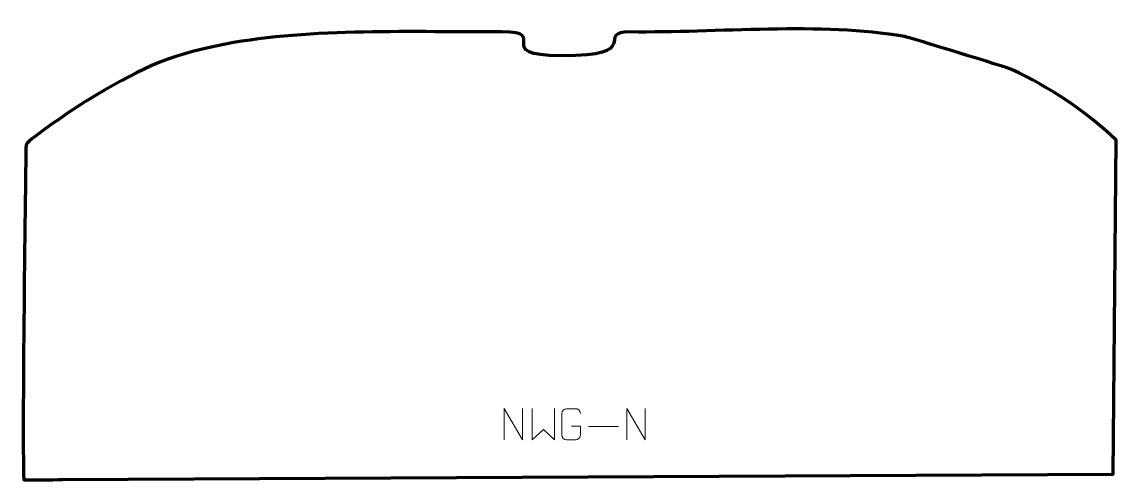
# Model space of a CAD drawing. Header units: millimetres. Extents: x -438 to 436, y -180 to 186.
import ezdxf

# ---------------------------------------------------------------- set-up
doc = ezdxf.new("R2010")
doc.units = ezdxf.units.MM
doc.header["$MEASUREMENT"] = 0
doc.layers.add('layer 1', color=7, linetype='Continuous')
doc.layers.add('layer 2', color=7, linetype='Continuous')

msp = doc.modelspace()

# ---------------------------------------------------------------- linework, layer by layer
at = {"layer": 'layer 1', "color": 250, "lineweight": 9}
for points, knots in [([(-52.2837, -148.0669), (-52.2837, -148.0669), (-52.2837, -123.1134), (-52.2837, -123.1134), (-52.2837, -123.1134), (-52.2837, -123.1134), (-37.6289, -148.0669), (-37.6289, -148.0669), (-37.6289, -148.0669), (-37.6289, -148.0669), (-37.6289, -123.1134), (-37.6289, -123.1134)], [0, 0, 0, 0, 0.25, 0.25, 0.25, 0.25, 0.5, 0.5, 0.5, 0.5, 1, 1, 1, 1]), ([(-29.8793, -123.1147), (-29.8793, -123.1147), (-29.8793, -148.0727), (-29.8793, -148.0727), (-29.8793, -148.0727), (-29.8793, -148.0727), (-21.0366, -140.008), (-21.0366, -140.008), (-21.0366, -140.008), (-21.0366, -140.008), (-12.1942, -148.0721), (-12.1942, -148.0721), (-12.1942, -148.0721), (-12.1942, -148.0721), (-12.1942, -123.1147), (-12.1942, -123.1147)], [0, 0, 0, 0, 0.2, 0.2, 0.2, 0.2, 0.4, 0.4, 0.4, 0.4, 0.6, 0.6, 0.6, 0.6, 1, 1, 1, 1]), ([(1.3441, -137.2309), (1.3441, -137.2309), (8.5122, -137.2309), (8.5122, -137.2309), (8.5122, -137.2309), (8.5122, -137.2309), (8.5122, -144.399), (8.5122, -144.399), (8.5122, -144.399), (8.3725, -146.7224), (6.6953, -148.202), (4.5475, -148.2128), (4.5475, -148.2128), (2.2157, -148.2124), (-0.1163, -148.2124), (-2.4478, -148.2128), (-2.4478, -148.2128), (-4.3727, -148.3182), (-6.3449, -146.4337), (-6.3337, -144.4164), (-6.3337, -144.4164), (-6.3333, -138.6463), (-6.3333, -132.8766), (-6.3337, -127.1073), (-6.3337, -127.1073), (-6.3295, -124.9692), (-4.5827, -123.25), (-2.4304, -123.2634), (-2.4304, -123.2634), (-0.1047, -123.2634), (2.2214, -123.2634), (4.5475, -123.2634), (4.5475, -123.2634), (6.4942, -123.228), (8.4856, -124.7195), (8.5122, -127.1572)], [0, 0, 0, 0, 0.1, 0.1, 0.1, 0.1, 0.2, 0.2, 0.2, 0.2, 0.3, 0.3, 0.3, 0.3, 0.4, 0.4, 0.4, 0.4, 0.5, 0.5, 0.5, 0.5, 0.6, 0.6, 0.6, 0.6, 0.7, 0.7, 0.7, 0.7, 0.8, 0.8, 0.8, 0.8, 1, 1, 1, 1]), ([(45.7163, -148.0669), (45.7163, -148.0669), (45.7163, -123.1134), (45.7163, -123.1134), (45.7163, -123.1134), (45.7163, -123.1134), (60.3711, -148.0669), (60.3711, -148.0669), (60.3711, -148.0669), (60.3711, -148.0669), (60.3711, -123.1134), (60.3711, -123.1134)], [0, 0, 0, 0, 0.25, 0.25, 0.25, 0.25, 0.5, 0.5, 0.5, 0.5, 1, 1, 1, 1])]:
    msp.add_open_spline(points, degree=3, knots=knots, dxfattribs=at)
msp.add_open_spline([(14.9234, -137.3803), (14.9234, -137.3803), (38.9014, -137.3803), (38.9014, -137.3803)], degree=3, dxfattribs=at)
at = {"layer": 'layer 2', "color": 22, "lineweight": 200}
msp.add_open_spline([(-386.3138, 122.4868), (-344.7612, 146.9295), (-324.7124, 158.5197), (-274.9896, 168.008), (-274.9896, 168.008), (-206.4987, 181.0777), (-123.1793, 177.3857), (-53.8762, 177.7607), (-53.8762, 177.7607), (-14.6932, 177.9727), (-63.1205, 159.1191), (-6.6402, 158.6429), (-6.6402, 158.6429), (59.7993, 158.0828), (19.4888, 178.0762), (48.0953, 177.6952), (48.0953, 177.6952), (117.0883, 176.7763), (201.3732, 185.748), (267.3719, 174.0754), (267.3719, 174.0754), (272.0756, 173.0577), (349.7895, 149.1249), (352.9843, 147.7897), (352.9843, 147.7897), (384.4773, 132.9301), (411.2477, 115.1685), (436.4658, 91.3515), (436.4658, 91.3515), (436.4658, 91.3515), (434.0115, -175.5681), (434.0115, -175.5681), (434.0115, -175.5681), (434.0115, -175.5681), (-405.1604, -179.9102), (-405.1604, -179.9102), (-405.1604, -179.9102), (-415.1942, -179.9621), (-426.1468, -180.3303), (-436.0691, -179.9732), (-436.0691, -179.9732), (-437.5744, -137.2466), (-434.3625, 87.3814), (-434.2379, 87.6362), (-434.2379, 87.6362), (-431.7841, 92.6572), (-393.9067, 117.5771), (-386.3138, 122.4868)], degree=3, knots=[0, 0, 0, 0, 0.07692308, 0.07692308, 0.07692308, 0.07692308, 0.15384615, 0.15384615, 0.15384615, 0.15384615, 0.23076923, 0.23076923, 0.23076923, 0.23076923, 0.30769231, 0.30769231, 0.30769231, 0.30769231, 0.38461538, 0.38461538, 0.38461538, 0.38461538, 0.46153846, 0.46153846, 0.46153846, 0.46153846, 0.53846154, 0.53846154, 0.53846154, 0.53846154, 0.61538462, 0.61538462, 0.61538462, 0.61538462, 0.69230769, 0.69230769, 0.69230769, 0.69230769, 0.76923077, 0.76923077, 0.76923077, 0.76923077, 0.84615385, 0.84615385, 0.84615385, 0.84615385, 1, 1, 1, 1], dxfattribs=at)

doc.saveas('drawing.dxf')
